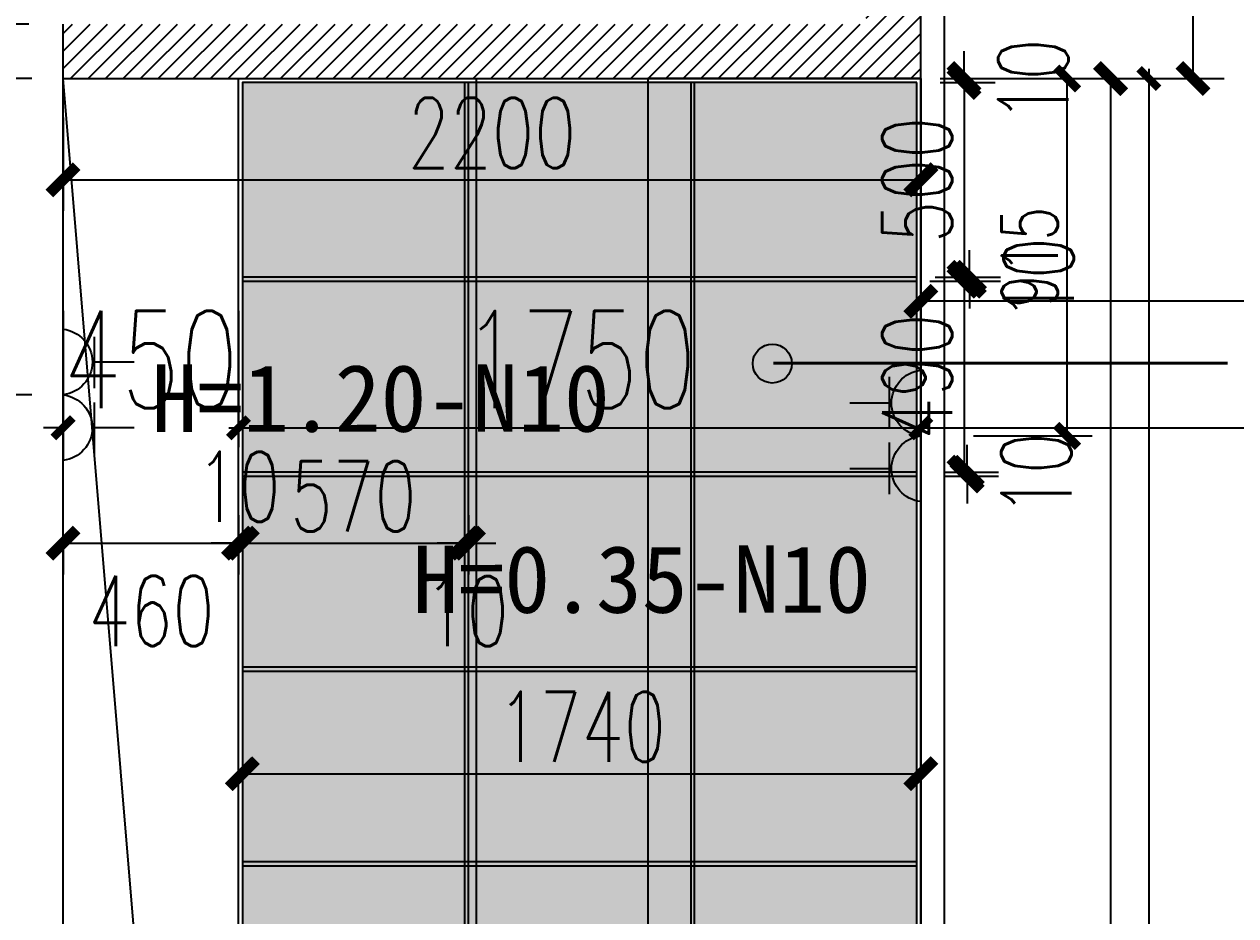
# Model space of a CAD drawing. Header units: millimetres. Extents: x 5625199 to 7433318, y -3316392 to -2552493.
# Drawn here: x 5903090 to 5906197, y -2592157 to -2589870 of the extents above; entities that cross this region are included whole.
import ezdxf

# ---------------------------------------------------------------- set-up
doc = ezdxf.new("R2010")
doc.units = ezdxf.units.MM
doc.header["$PDMODE"] = 35
doc.header["$PDSIZE"] = -10
for name, color, linetype in [('8', 8, 'Continuous'), ('PL-固定家具', 155, 'Continuous'), ('PL-地坪线', 8, 'Continuous'), ('PL-天花', 30, 'Continuous'), ('PL-天花尺寸', 155, 'Continuous'), ('PL-新建墙体', 5, 'Continuous'), ('PL-新建墙体尺寸', 155, 'Continuous'), ('PL-活动家具', 15, 'Continuous'), ('PL-灯具尺寸', 155, 'Continuous'), ('TXT【文字】', 8, 'Continuous'), ('开关', 1, 'Continuous'), ('插座', 1, 'Continuous')]:
    doc.layers.add(name, color=color, linetype=linetype)
doc.styles.add('STYLE2', font='simhei.ttf')
doc.styles.add('标注-尺寸', font='simplex.shx', dxfattribs={"width": 0.7})
doc.dimstyles.new('100', dxfattribs={"dimtxt": 180, "dimasz": 70, "dimexe": 80, "dimexo": 100, "dimgap": 30, "dimtad": 1, "dimdec": 0, "dimrnd": 5, "dimdsep": 46, "dimtxsty": '标注-尺寸', "dimblk": 'ARCHTICK', "dimcen": 0.2, "dimdle": 5, "dimclrd": 8, "dimclre": 8, "dimclrt": 2, "dimadec": 0, "dimazin": 0, "dimtfac": 1, "dimtdec": 0, "dimtmove": 2, "dimatfit": 3, "dimldrblk": 'ccccc', "dimfxl": 300, "dimfxlon": 1, "dimtolj": 1, "dimtzin": 0, "dimarcsym": 0})
doc.dimstyles.new('MS55', dxfattribs={"dimscale": 0, "dimtxt": 5, "dimasz": 1, "dimexe": 1, "dimexo": 0.8, "dimgap": 1, "dimtad": 1, "dimdec": 0, "dimrnd": 5, "dimdsep": 46, "dimtxsty": '标注-尺寸', "dimblk": 'ARCHTICK', "dimcen": 0, "dimdle": 0.5, "dimclrd": 256, "dimclre": 256, "dimclrt": 50, "dimadec": 0, "dimazin": 0, "dimtfac": 1, "dimtdec": 0, "dimtix": 1, "dimtofl": 0, "dimtmove": 2, "dimatfit": 3, "dimldrblk": 'jt2', "dimfxl": 6, "dimfxlon": 1, "dimtvp": 1, "dimtolj": 1, "dimtzin": 0, "dimarcsym": 0})
doc.dimstyles.new('副本 100', dxfattribs={"dimscale": 0.8, "dimtxt": 180, "dimasz": 70, "dimexe": 80, "dimexo": 100, "dimgap": 30, "dimtad": 1, "dimdec": 0, "dimrnd": 5, "dimdsep": 46, "dimtxsty": '标注-尺寸', "dimblk": 'ARCHTICK', "dimcen": 0.2, "dimdle": 5, "dimclrd": 8, "dimclre": 8, "dimclrt": 2, "dimadec": 0, "dimazin": 0, "dimtfac": 1, "dimtdec": 0, "dimtmove": 2, "dimatfit": 3, "dimldrblk": 'ccccc', "dimfxl": 300, "dimfxlon": 1, "dimtolj": 1, "dimtzin": 0, "dimarcsym": 0})

# ---------------------------------------------------------------- blocks, each defined once
blk = doc.blocks.new('_ArchTick')
at = {"color": 0, "linetype": 'ByBlock', "const_width": 0.4}
blk.add_lwpolyline([(-0.5, -0.5), (0.5, 0.5)], dxfattribs=at)
blk = doc.blocks.new('*D31')
at = {"layer": 'Defpoints', "color": 0, "ltscale": 500, "transparency": 16777216}
for p in [(5905389.4, -2587889.4), (5906087.8, -2587889.4), (5905389.6, -2590009.5)]:
    blk.add_point(p, dxfattribs=at)
at = {"layer": 'PL-新建墙体尺寸', "color": 8, "lineweight": -2, "ltscale": 500, "transparency": 16777216}
for p, q in [((5905787.8, -2587889.4), (5906167.8, -2587889.4)), ((5906087.8, -2590014.5), (5906087.8, -2587884.4)), ((5905787.8, -2590009.5), (5906167.8, -2590009.5))]:
    blk.add_line(p, q, dxfattribs=at)
at = {"layer": 'PL-新建墙体尺寸', "color": 8, "linetype": 'ByBlock', "lineweight": -2, "transparency": 16777216, "xscale": 70, "yscale": 70, "zscale": 70}
for p, rotation in [((5906087.8, -2587889.4), 90), ((5906087.8, -2590009.5), 270)]:
    blk.add_blockref('_ArchTick', p, dxfattribs=dict(at, rotation=rotation))
at = {"layer": 'PL-新建墙体尺寸', "color": 2, "ltscale": 500, "transparency": 16777216, "insert": (5905967.8, -2588949.5), "char_height": 180, "attachment_point": 5, "rotation": 90, "style": '标注-尺寸'}
blk.add_mtext('\\A1;2120', dxfattribs=at)
blk = doc.blocks.new('ccccc')
h = blk.add_hatch(color=44)
h.dxf.hatch_style = 1
h.paths.add_polyline_path([(-1.713, -1.115), (-1.349, -1.475), (0, 0), (-1.349, 1.475), (-1.713, 1.115), (-0.424, 0)])
at = {"color": 44}
for p, q in [((-1.349, 1.475), (-1.713, 1.115)), ((0, 0), (-1.349, 1.475)), ((-1.713, 1.115), (-0.424, 0)), ((-0.424, 0), (-5.067, 0)), ((-1.713, -1.115), (-0.424, 0)), ((0, 0), (-1.349, -1.475)), ((-1.349, -1.475), (-1.713, -1.115))]:
    blk.add_line(p, q, dxfattribs=at)
blk = doc.blocks.new('*D76')
at = {"layer": 'Defpoints', "color": 0, "transparency": 16777216}
for p in [(5905339, -2590009.5), (5905339, -2590019.5), (5905500.3, -2590019.5)]:
    blk.add_point(p, dxfattribs=at)
at = {"layer": 'PL-天花尺寸', "color": 8, "lineweight": -2, "ltscale": 500, "transparency": 16777216}
for p, q in [((5905500.3, -2590009.5), (5905500.3, -2589939.5)), ((5905439, -2590009.5), (5905580.3, -2590009.5)), ((5905500.3, -2590004.5), (5905500.3, -2590024.5)), ((5905439, -2590019.5), (5905580.3, -2590019.5)), ((5905500.3, -2590019.5), (5905500.3, -2590089.5))]:
    blk.add_line(p, q, dxfattribs=at)
at = {"layer": 'PL-天花尺寸', "color": 8, "linetype": 'ByBlock', "lineweight": -2, "transparency": 16777216, "xscale": 70, "yscale": 70, "zscale": 70}
for p, rotation in [((5905500.3, -2590009.5), 270), ((5905500.3, -2590019.5), 90)]:
    blk.add_blockref('_ArchTick', p, dxfattribs=dict(at, rotation=rotation))
at = {"layer": 'PL-天花尺寸', "color": 2, "ltscale": 500, "transparency": 16777216, "insert": (5905677.9, -2590014.5), "char_height": 180, "attachment_point": 5, "rotation": 90, "style": '标注-尺寸'}
blk.add_mtext('\\A1;10', dxfattribs=at)
blk = doc.blocks.new('*D77')
at = {"layer": 'Defpoints', "color": 0, "transparency": 16777216}
for p in [(5905339, -2590019.5), (5905326.1, -2590519.5), (5905500.3, -2590519.5)]:
    blk.add_point(p, dxfattribs=at)
at = {"layer": 'PL-天花尺寸', "color": 8, "lineweight": -2, "ltscale": 500, "transparency": 16777216}
for p, q in [((5905439, -2590019.5), (5905580.3, -2590019.5)), ((5905500.3, -2590014.5), (5905500.3, -2590524.5)), ((5905426.1, -2590519.5), (5905580.3, -2590519.5))]:
    blk.add_line(p, q, dxfattribs=at)
at = {"layer": 'PL-天花尺寸', "color": 8, "linetype": 'ByBlock', "lineweight": -2, "transparency": 16777216, "xscale": 70, "yscale": 70, "zscale": 70}
for p, rotation in [((5905500.3, -2590019.5), 90), ((5905500.3, -2590519.5), 270)]:
    blk.add_blockref('_ArchTick', p, dxfattribs=dict(at, rotation=rotation))
at = {"layer": 'PL-天花尺寸', "color": 2, "ltscale": 500, "transparency": 16777216, "insert": (5905380.3, -2590269.5), "char_height": 180, "attachment_point": 5, "rotation": 90, "style": '标注-尺寸'}
blk.add_mtext('\\A1;500', dxfattribs=at)
blk = doc.blocks.new('*D78')
at = {"layer": 'Defpoints', "color": 0, "transparency": 16777216}
for p in [(5905326.1, -2590519.5), (5905326.1, -2590529.5), (5905514.2, -2590529.5)]:
    blk.add_point(p, dxfattribs=at)
at = {"layer": 'PL-天花尺寸', "color": 8, "lineweight": -2, "ltscale": 500, "transparency": 16777216}
for p, q in [((5905514.2, -2590519.5), (5905514.2, -2590449.5)), ((5905426.1, -2590519.5), (5905594.2, -2590519.5)), ((5905426.1, -2590529.5), (5905594.2, -2590529.5)), ((5905514.2, -2590514.5), (5905514.2, -2590534.5)), ((5905514.2, -2590529.5), (5905514.2, -2590599.5))]:
    blk.add_line(p, q, dxfattribs=at)
at = {"layer": 'PL-天花尺寸', "color": 8, "linetype": 'ByBlock', "lineweight": -2, "transparency": 16777216, "xscale": 70, "yscale": 70, "zscale": 70}
for p, rotation in [((5905514.2, -2590519.5), 270), ((5905514.2, -2590529.5), 90)]:
    blk.add_blockref('_ArchTick', p, dxfattribs=dict(at, rotation=rotation))
at = {"layer": 'PL-天花尺寸', "color": 2, "ltscale": 500, "transparency": 16777216, "insert": (5905691.8, -2590524.5), "char_height": 180, "attachment_point": 5, "rotation": 90, "style": '标注-尺寸'}
blk.add_mtext('\\A1;10', dxfattribs=at)
blk = doc.blocks.new('*D79')
at = {"layer": 'Defpoints', "color": 0, "transparency": 16777216}
for p in [(5905312.3, -2590529.5), (5905348.3, -2591019.5), (5905500.3, -2591019.5)]:
    blk.add_point(p, dxfattribs=at)
at = {"layer": 'PL-天花尺寸', "color": 8, "lineweight": -2, "ltscale": 500, "transparency": 16777216}
for p, q in [((5905412.3, -2590529.5), (5905580.3, -2590529.5)), ((5905500.3, -2590524.5), (5905500.3, -2591024.5)), ((5905448.3, -2591019.5), (5905580.3, -2591019.5))]:
    blk.add_line(p, q, dxfattribs=at)
at = {"layer": 'PL-天花尺寸', "color": 8, "linetype": 'ByBlock', "lineweight": -2, "transparency": 16777216, "xscale": 70, "yscale": 70, "zscale": 70}
for p, rotation in [((5905500.3, -2590529.5), 90), ((5905500.3, -2591019.5), 270)]:
    blk.add_blockref('_ArchTick', p, dxfattribs=dict(at, rotation=rotation))
at = {"layer": 'PL-天花尺寸', "color": 2, "ltscale": 500, "transparency": 16777216, "insert": (5905380.3, -2590774.5), "char_height": 180, "attachment_point": 5, "rotation": 90, "style": '标注-尺寸'}
blk.add_mtext('\\A1;490', dxfattribs=at)
blk = doc.blocks.new('*D80')
at = {"layer": 'Defpoints', "color": 0, "transparency": 16777216}
for p in [(5905348.3, -2591019.5), (5905348.3, -2591029.5), (5905508.4, -2591029.5)]:
    blk.add_point(p, dxfattribs=at)
at = {"layer": 'PL-天花尺寸', "color": 8, "lineweight": -2, "ltscale": 500, "transparency": 16777216}
for p, q in [((5905508.4, -2591019.5), (5905508.4, -2590949.5)), ((5905448.3, -2591019.5), (5905588.4, -2591019.5)), ((5905448.3, -2591029.5), (5905588.4, -2591029.5)), ((5905508.4, -2591014.5), (5905508.4, -2591034.5)), ((5905508.4, -2591029.5), (5905508.4, -2591099.5))]:
    blk.add_line(p, q, dxfattribs=at)
at = {"layer": 'PL-天花尺寸', "color": 8, "linetype": 'ByBlock', "lineweight": -2, "transparency": 16777216, "xscale": 70, "yscale": 70, "zscale": 70}
for p, rotation in [((5905508.4, -2591019.5), 270), ((5905508.4, -2591029.5), 90)]:
    blk.add_blockref('_ArchTick', p, dxfattribs=dict(at, rotation=rotation))
at = {"layer": 'PL-天花尺寸', "color": 2, "ltscale": 500, "transparency": 16777216, "insert": (5905686, -2591024.5), "char_height": 180, "attachment_point": 5, "rotation": 90, "style": '标注-尺寸'}
blk.add_mtext('\\A1;10', dxfattribs=at)
blk = doc.blocks.new('*D81')
at = {"layer": 'Defpoints', "color": 0, "transparency": 16777216}
for p in [(5903159.4, -2585199.4), (5902899.7, -2589869.9), (5903201.9, -2589869.9)]:
    blk.add_point(p, dxfattribs=at)
at = {"layer": 'PL-天花尺寸', "color": 8, "lineweight": -2, "ltscale": 500, "transparency": 16777216}
for p, q in [((5903059.4, -2585199.4), (5902819.7, -2585199.4)), ((5902899.7, -2585194.4), (5902899.7, -2589874.9)), ((5903101.9, -2589869.9), (5902819.7, -2589869.9))]:
    blk.add_line(p, q, dxfattribs=at)
at = {"layer": 'PL-天花尺寸', "color": 8, "linetype": 'ByBlock', "lineweight": -2, "transparency": 16777216, "xscale": 70, "yscale": 70, "zscale": 70}
for p, rotation in [((5902899.7, -2585199.4), 90), ((5902899.7, -2589869.9), 270)]:
    blk.add_blockref('_ArchTick', p, dxfattribs=dict(at, rotation=rotation))
at = {"layer": 'PL-天花尺寸', "color": 2, "ltscale": 500, "transparency": 16777216, "insert": (5902779.7, -2587534.7), "char_height": 180, "attachment_point": 5, "rotation": 90, "style": '标注-尺寸'}
blk.add_mtext('\\A1;4670', dxfattribs=at)
blk = doc.blocks.new('*D83')
at = {"layer": 'Defpoints', "color": 0, "transparency": 16777216}
for p in [(5905339, -2590009.5), (5905339, -2598029.5), (5905876.1, -2598029.5)]:
    blk.add_point(p, dxfattribs=at)
at = {"layer": 'PL-天花尺寸', "color": 8, "lineweight": -2, "ltscale": 500, "transparency": 16777216}
for p, q in [((5905576.1, -2590009.5), (5905956.1, -2590009.5)), ((5905876.1, -2590004.5), (5905876.1, -2598034.5)), ((5905576.1, -2598029.5), (5905956.1, -2598029.5))]:
    blk.add_line(p, q, dxfattribs=at)
at = {"layer": 'PL-天花尺寸', "color": 8, "linetype": 'ByBlock', "lineweight": -2, "transparency": 16777216, "xscale": 70, "yscale": 70, "zscale": 70}
for p, rotation in [((5905876.1, -2590009.5), 90), ((5905876.1, -2598029.5), 270)]:
    blk.add_blockref('_ArchTick', p, dxfattribs=dict(at, rotation=rotation))
at = {"layer": 'PL-天花尺寸', "color": 2, "ltscale": 500, "transparency": 16777216, "insert": (5905756.1, -2594019.5), "char_height": 180, "attachment_point": 5, "rotation": 90, "style": '标注-尺寸'}
blk.add_mtext('\\A1;8020', dxfattribs=at)
blk = doc.blocks.new('*D84')
at = {"layer": 'Defpoints', "color": 0, "transparency": 16777216}
for p in [(5903189.4, -2591105.2), (5903649.4, -2591105.2), (5903649.4, -2591201.5)]:
    blk.add_point(p, dxfattribs=at)
at = {"layer": 'PL-天花尺寸', "color": 8, "lineweight": -2, "ltscale": 500, "transparency": 16777216}
for p, q in [((5903184.4, -2591201.5), (5903654.4, -2591201.5)), ((5903189.4, -2591201.5), (5903189.4, -2591281.5)), ((5903649.4, -2591201.5), (5903649.4, -2591281.5))]:
    blk.add_line(p, q, dxfattribs=at)
at = {"layer": 'PL-天花尺寸', "color": 8, "linetype": 'ByBlock', "lineweight": -2, "transparency": 16777216, "xscale": 70, "yscale": 70, "zscale": 70, "rotation": 180}
blk.add_blockref('_ArchTick', (5903189.4, -2591201.5), dxfattribs=at)
at = {"layer": 'PL-天花尺寸', "color": 8, "linetype": 'ByBlock', "lineweight": -2, "transparency": 16777216, "xscale": 70, "yscale": 70, "zscale": 70}
blk.add_blockref('_ArchTick', (5903649.4, -2591201.5), dxfattribs=at)
at = {"layer": 'PL-天花尺寸', "color": 2, "ltscale": 500, "transparency": 16777216, "insert": (5903416.3, -2591375.5), "char_height": 180, "attachment_point": 5, "style": '标注-尺寸'}
blk.add_mtext('\\A1;460', dxfattribs=at)
blk = doc.blocks.new('*D85')
at = {"layer": 'Defpoints', "color": 0, "transparency": 16777216}
for p in [(5903639.4, -2591029.5), (5903649.4, -2591029.5), (5903649.4, -2591201.5)]:
    blk.add_point(p, dxfattribs=at)
at = {"layer": 'PL-天花尺寸', "color": 8, "lineweight": -2, "ltscale": 500, "transparency": 16777216}
for p, q in [((5903639.4, -2591129.5), (5903639.4, -2591281.5)), ((5903649.4, -2591129.5), (5903649.4, -2591281.5)), ((5903639.4, -2591201.5), (5903569.4, -2591201.5)), ((5903634.4, -2591201.5), (5903654.4, -2591201.5)), ((5903649.4, -2591201.5), (5903719.4, -2591201.5))]:
    blk.add_line(p, q, dxfattribs=at)
at = {"layer": 'PL-天花尺寸', "color": 8, "linetype": 'ByBlock', "lineweight": -2, "transparency": 16777216, "xscale": 70, "yscale": 70, "zscale": 70}
blk.add_blockref('_ArchTick', (5903639.4, -2591201.5), dxfattribs=at)
at = {"layer": 'PL-天花尺寸', "color": 8, "linetype": 'ByBlock', "lineweight": -2, "transparency": 16777216, "xscale": 70, "yscale": 70, "zscale": 70, "rotation": 180}
blk.add_blockref('_ArchTick', (5903649.4, -2591201.5), dxfattribs=at)
at = {"layer": 'PL-天花尺寸', "color": 2, "ltscale": 500, "transparency": 16777216, "insert": (5903639.4, -2591056.8), "char_height": 180, "attachment_point": 5, "style": '标注-尺寸'}
blk.add_mtext('\\A1;10', dxfattribs=at)
blk = doc.blocks.new('*D86')
at = {"layer": 'Defpoints', "color": 0, "transparency": 16777216}
for p in [(5903649.4, -2590833.3), (5904219.4, -2591029.5), (5904219.4, -2591201.5)]:
    blk.add_point(p, dxfattribs=at)
at = {"layer": 'PL-天花尺寸', "color": 8, "lineweight": -2, "ltscale": 500, "transparency": 16777216}
for p, q in [((5903649.4, -2590933.3), (5903649.4, -2591281.5)), ((5904219.4, -2591129.5), (5904219.4, -2591281.5)), ((5903644.4, -2591201.5), (5904224.4, -2591201.5))]:
    blk.add_line(p, q, dxfattribs=at)
at = {"layer": 'PL-天花尺寸', "color": 8, "linetype": 'ByBlock', "lineweight": -2, "transparency": 16777216, "xscale": 70, "yscale": 70, "zscale": 70, "rotation": 180}
blk.add_blockref('_ArchTick', (5903649.4, -2591201.5), dxfattribs=at)
at = {"layer": 'PL-天花尺寸', "color": 8, "linetype": 'ByBlock', "lineweight": -2, "transparency": 16777216, "xscale": 70, "yscale": 70, "zscale": 70}
blk.add_blockref('_ArchTick', (5904219.4, -2591201.5), dxfattribs=at)
at = {"layer": 'PL-天花尺寸', "color": 2, "ltscale": 500, "transparency": 16777216, "insert": (5903934.4, -2591081.5), "char_height": 180, "attachment_point": 5, "style": '标注-尺寸'}
blk.add_mtext('\\A1;570', dxfattribs=at)
blk = doc.blocks.new('*D87')
at = {"layer": 'Defpoints', "color": 0, "transparency": 16777216}
for p in [(5904219.4, -2591029.5), (5904229.4, -2591029.5), (5904229.4, -2591201.5)]:
    blk.add_point(p, dxfattribs=at)
at = {"layer": 'PL-天花尺寸', "color": 8, "lineweight": -2, "ltscale": 500, "transparency": 16777216}
for p, q in [((5904219.4, -2591129.5), (5904219.4, -2591281.5)), ((5904229.4, -2591129.5), (5904229.4, -2591281.5)), ((5904219.4, -2591201.5), (5904149.4, -2591201.5)), ((5904214.4, -2591201.5), (5904234.4, -2591201.5)), ((5904229.4, -2591201.5), (5904299.4, -2591201.5))]:
    blk.add_line(p, q, dxfattribs=at)
at = {"layer": 'PL-天花尺寸', "color": 8, "linetype": 'ByBlock', "lineweight": -2, "transparency": 16777216, "xscale": 70, "yscale": 70, "zscale": 70}
blk.add_blockref('_ArchTick', (5904219.4, -2591201.5), dxfattribs=at)
at = {"layer": 'PL-天花尺寸', "color": 8, "linetype": 'ByBlock', "lineweight": -2, "transparency": 16777216, "xscale": 70, "yscale": 70, "zscale": 70, "rotation": 180}
blk.add_blockref('_ArchTick', (5904229.4, -2591201.5), dxfattribs=at)
at = {"layer": 'PL-天花尺寸', "color": 2, "ltscale": 500, "transparency": 16777216, "insert": (5904224.4, -2591376), "char_height": 180, "attachment_point": 5, "style": '标注-尺寸'}
blk.add_mtext('\\A1;10', dxfattribs=at)
blk = doc.blocks.new('*D88')
at = {"layer": 'Defpoints', "color": 0, "transparency": 16777216}
for p in [(5903649.4, -2591019.5), (5905389.6, -2591019.5), (5905389.6, -2591792.9)]:
    blk.add_point(p, dxfattribs=at)
at = {"layer": 'PL-天花尺寸', "color": 8, "lineweight": -2, "ltscale": 500, "transparency": 16777216}
for p, q in [((5903649.4, -2591492.9), (5903649.4, -2591872.9)), ((5905389.6, -2591492.9), (5905389.6, -2591872.9)), ((5903644.4, -2591792.9), (5905394.6, -2591792.9))]:
    blk.add_line(p, q, dxfattribs=at)
at = {"layer": 'PL-天花尺寸', "color": 8, "linetype": 'ByBlock', "lineweight": -2, "transparency": 16777216, "xscale": 70, "yscale": 70, "zscale": 70, "rotation": 180}
blk.add_blockref('_ArchTick', (5903649.4, -2591792.9), dxfattribs=at)
at = {"layer": 'PL-天花尺寸', "color": 8, "linetype": 'ByBlock', "lineweight": -2, "transparency": 16777216, "xscale": 70, "yscale": 70, "zscale": 70}
blk.add_blockref('_ArchTick', (5905389.6, -2591792.9), dxfattribs=at)
at = {"layer": 'PL-天花尺寸', "color": 2, "ltscale": 500, "transparency": 16777216, "insert": (5904519.5, -2591672.9), "char_height": 180, "attachment_point": 5, "style": '标注-尺寸'}
blk.add_mtext('\\A1;1740', dxfattribs=at)
blk = doc.blocks.new('*D150')
at = {"layer": 'Defpoints', "color": 0, "transparency": 16777216}
for p in [(5905389.6, -2590009.5), (5905389.6, -2590581), (5909551.8, -2592089.4)]:
    blk.add_point(p, dxfattribs=at)
at = {"layer": 'PL-灯具尺寸', "color": 8, "lineweight": -2, "ltscale": 500, "transparency": 16777216}
for p, q in [((5905389.6, -2590281), (5905389.6, -2590661)), ((5909551.8, -2590881), (5909551.8, -2590501)), ((5909556.8, -2590581), (5905384.6, -2590581))]:
    blk.add_line(p, q, dxfattribs=at)
at = {"layer": 'PL-灯具尺寸', "color": 8, "linetype": 'ByBlock', "lineweight": -2, "transparency": 16777216, "xscale": 70, "yscale": 70, "zscale": 70, "rotation": 180}
blk.add_blockref('_ArchTick', (5905389.6, -2590581), dxfattribs=at)
at = {"layer": 'PL-灯具尺寸', "color": 8, "linetype": 'ByBlock', "lineweight": -2, "transparency": 16777216, "xscale": 70, "yscale": 70, "zscale": 70}
blk.add_blockref('_ArchTick', (5909551.8, -2590581), dxfattribs=at)
at = {"layer": 'PL-灯具尺寸', "color": 2, "ltscale": 500, "transparency": 16777216, "insert": (5907470.7, -2590461), "char_height": 180, "attachment_point": 5, "style": '标注-尺寸'}
blk.add_mtext('\\A1;4160', dxfattribs=at)
blk = doc.blocks.new('c')
at = {"color": 1}
for p, q in [((788246.7, -244144.4), (788246.7, -243941.4)), ((788369.6, -244135), (788119, -244135)), ((788406.2, -244287), (788087.1, -244287))]:
    blk.add_line(p, q, dxfattribs=at)
blk.add_arc((788246.7, -244305), 160.6, 6.43423, 173.56577, dxfattribs=at)
blk = doc.blocks.new('*D667')
at = {"layer": 'Defpoints', "color": 0, "transparency": 16777216}
for p in [(5903189.4, -2590009.5), (5902976, -2590820.9), (5903189.4, -2590820.9)]:
    blk.add_point(p, dxfattribs=at)
at = {"layer": '插座', "color": 8, "lineweight": -2, "ltscale": 500, "transparency": 16777216}
for p, q in [((5903109.4, -2590009.5), (5902912, -2590009.5)), ((5902976, -2590005.5), (5902976, -2590824.9)), ((5903109.4, -2590820.9), (5902912, -2590820.9))]:
    blk.add_line(p, q, dxfattribs=at)
at = {"layer": '插座', "color": 8, "linetype": 'ByBlock', "lineweight": -2, "transparency": 16777216, "xscale": 56, "yscale": 56, "zscale": 56}
for p, rotation in [((5902976, -2590009.5), 90), ((5902976, -2590820.9), 270)]:
    blk.add_blockref('_ArchTick', p, dxfattribs=dict(at, rotation=rotation))
at = {"layer": '插座', "color": 2, "ltscale": 500, "transparency": 16777216, "insert": (5902880, -2590415.2), "char_height": 144, "attachment_point": 5, "rotation": 90, "style": '标注-尺寸'}
blk.add_mtext('\\A1;810', dxfattribs=at)
blk = doc.blocks.new('*D668')
at = {"layer": 'Defpoints', "color": 0, "transparency": 16777216}
for p in [(5903189.4, -2590820.9), (5902976, -2594276.2), (5903189.4, -2594276.2)]:
    blk.add_point(p, dxfattribs=at)
at = {"layer": '插座', "color": 8, "lineweight": -2, "ltscale": 500, "transparency": 16777216}
for p, q in [((5902976, -2590816.9), (5902976, -2594280.2)), ((5903109.4, -2590820.9), (5902912, -2590820.9)), ((5903109.4, -2594276.2), (5902912, -2594276.2))]:
    blk.add_line(p, q, dxfattribs=at)
at = {"layer": '插座', "color": 8, "linetype": 'ByBlock', "lineweight": -2, "transparency": 16777216, "xscale": 56, "yscale": 56, "zscale": 56}
for p, rotation in [((5902976, -2590820.9), 90), ((5902976, -2594276.2), 270)]:
    blk.add_blockref('_ArchTick', p, dxfattribs=dict(at, rotation=rotation))
at = {"layer": '插座', "color": 2, "ltscale": 500, "transparency": 16777216, "insert": (5902880, -2592548.5), "char_height": 144, "attachment_point": 5, "rotation": 90, "style": '标注-尺寸'}
blk.add_mtext('\\A1;3455', dxfattribs=at)
blk = doc.blocks.new('*D669')
at = {"layer": 'Defpoints', "color": 0, "transparency": 16777216}
for p in [(5905389.6, -2590009.5), (5905764.7, -2590009.5), (5905389.6, -2590926.4)]:
    blk.add_point(p, dxfattribs=at)
at = {"layer": '插座', "color": 8, "lineweight": -2, "ltscale": 500, "transparency": 16777216}
for p, q in [((5905524.7, -2590009.5), (5905828.7, -2590009.5)), ((5905764.7, -2590930.4), (5905764.7, -2590005.5)), ((5905524.7, -2590926.4), (5905828.7, -2590926.4))]:
    blk.add_line(p, q, dxfattribs=at)
at = {"layer": '插座', "color": 8, "linetype": 'ByBlock', "lineweight": -2, "transparency": 16777216, "xscale": 56, "yscale": 56, "zscale": 56}
for p, rotation in [((5905764.7, -2590009.5), 90), ((5905764.7, -2590926.4), 270)]:
    blk.add_blockref('_ArchTick', p, dxfattribs=dict(at, rotation=rotation))
at = {"layer": '插座', "color": 2, "ltscale": 500, "transparency": 16777216, "insert": (5905668.7, -2590468), "char_height": 144, "attachment_point": 5, "rotation": 90, "style": '标注-尺寸'}
blk.add_mtext('\\A1;915', dxfattribs=at)
blk = doc.blocks.new('*D695')
at = {"layer": 'Defpoints', "color": 0, "transparency": 16777216}
for p in [(5903189.4, -2590009.5), (5905389.6, -2590009.6), (5905389.6, -2590269.3)]:
    blk.add_point(p, dxfattribs=at)
at = {"layer": 'PL-新建墙体尺寸', "color": 8, "lineweight": -2, "ltscale": 500, "transparency": 16777216}
for p, q in [((5903189.4, -2590109.5), (5903189.4, -2590349.3)), ((5905389.6, -2590109.6), (5905389.6, -2590349.3)), ((5903184.4, -2590269.3), (5905394.6, -2590269.3))]:
    blk.add_line(p, q, dxfattribs=at)
at = {"layer": 'PL-新建墙体尺寸', "color": 8, "linetype": 'ByBlock', "lineweight": -2, "transparency": 16777216, "xscale": 70, "yscale": 70, "zscale": 70, "rotation": 180}
blk.add_blockref('_ArchTick', (5903189.4, -2590269.3), dxfattribs=at)
at = {"layer": 'PL-新建墙体尺寸', "color": 8, "linetype": 'ByBlock', "lineweight": -2, "transparency": 16777216, "xscale": 70, "yscale": 70, "zscale": 70}
blk.add_blockref('_ArchTick', (5905389.6, -2590269.3), dxfattribs=at)
at = {"layer": 'PL-新建墙体尺寸', "color": 2, "ltscale": 500, "transparency": 16777216, "insert": (5904289.5, -2590149.3), "char_height": 180, "attachment_point": 5, "style": '标注-尺寸'}
blk.add_mtext('\\A1;2200', dxfattribs=at)
blk = doc.blocks.new('*D1164')
at = {"layer": 'Defpoints', "color": 0, "transparency": 16777216}
for p in [(5903189.4, -2590009.5), (5903639.4, -2590009.5), (5903639.4, -2590905.6)]:
    blk.add_point(p, dxfattribs=at)
at = {"layer": 'TXT【文字】', "lineweight": -2, "ltscale": 500, "transparency": 16777216}
for p, q in [((5903189.4, -2590605.6), (5903189.4, -2590955.6)), ((5903639.4, -2590605.6), (5903639.4, -2590955.6)), ((5903189.4, -2590905.6), (5903139.4, -2590905.6)), ((5903639.4, -2590905.6), (5903689.4, -2590905.6))]:
    blk.add_line(p, q, dxfattribs=at)
at = {"layer": 'TXT【文字】', "linetype": 'ByBlock', "lineweight": -2, "transparency": 16777216, "xscale": 50.00000000000001, "yscale": 50.00000000000001, "zscale": 50.00000000000001}
blk.add_blockref('_ArchTick', (5903189.4, -2590905.6), dxfattribs=at)
at = {"layer": 'TXT【文字】', "linetype": 'ByBlock', "lineweight": -2, "transparency": 16777216, "xscale": 50.00000000000001, "yscale": 50.00000000000001, "zscale": 50.00000000000001, "rotation": 180}
blk.add_blockref('_ArchTick', (5903639.4, -2590905.6), dxfattribs=at)
at = {"layer": 'TXT【文字】', "color": 50, "ltscale": 500, "transparency": 16777216, "insert": (5903414.4, -2590730.6), "char_height": 250, "attachment_point": 5, "style": '标注-尺寸'}
blk.add_mtext('\\A1;450', dxfattribs=at)
blk = doc.blocks.new('jt2')
at = {"ltscale": 0.1}
blk.add_line((0, 0), (-1, 0), dxfattribs=at)
at = {"color": 6, "ltscale": 0.1}
blk.add_lwpolyline([(-1.217, 1.261), (-0.717, 1.5), (0.019, 0), (-0.717, -1.5), (-1.217, -1.261), (0, 0), (-1.217, 1.261)], dxfattribs=at)
blk = doc.blocks.new('*D1165')
at = {"layer": 'Defpoints', "color": 0, "transparency": 16777216}
for p in [(5903639.4, -2590009.5), (5905389.6, -2590415.1), (5905389.6, -2590905.6)]:
    blk.add_point(p, dxfattribs=at)
at = {"layer": 'TXT【文字】', "lineweight": -2, "ltscale": 500, "transparency": 16777216}
for p, q in [((5903639.4, -2590605.6), (5903639.4, -2590955.6)), ((5905389.6, -2590605.6), (5905389.6, -2590955.6)), ((5903614.4, -2590905.6), (5905414.6, -2590905.6))]:
    blk.add_line(p, q, dxfattribs=at)
at = {"layer": 'TXT【文字】', "linetype": 'ByBlock', "lineweight": -2, "transparency": 16777216, "xscale": 50.00000000000001, "yscale": 50.00000000000001, "zscale": 50.00000000000001, "rotation": 180}
blk.add_blockref('_ArchTick', (5903639.4, -2590905.6), dxfattribs=at)
at = {"layer": 'TXT【文字】', "linetype": 'ByBlock', "lineweight": -2, "transparency": 16777216, "xscale": 50.00000000000001, "yscale": 50.00000000000001, "zscale": 50.00000000000001}
blk.add_blockref('_ArchTick', (5905389.6, -2590905.6), dxfattribs=at)
at = {"layer": 'TXT【文字】', "color": 50, "ltscale": 500, "transparency": 16777216, "insert": (5904514.5, -2590730.6), "char_height": 250, "attachment_point": 5, "style": '标注-尺寸'}
blk.add_mtext('\\A1;1750', dxfattribs=at)
blk = doc.blocks.new('*D1166')
at = {"layer": 'Defpoints', "color": 0, "transparency": 16777216}
for p in [(5905389.6, -2590415.1), (5908651.8, -2590905.6), (5908651.8, -2591189.4)]:
    blk.add_point(p, dxfattribs=at)
at = {"layer": 'TXT【文字】', "lineweight": -2, "ltscale": 500, "transparency": 16777216}
for p, q in [((5905389.6, -2590605.6), (5905389.6, -2590955.6)), ((5908651.8, -2591149.4), (5908651.8, -2590855.6)), ((5905364.6, -2590905.6), (5908676.8, -2590905.6))]:
    blk.add_line(p, q, dxfattribs=at)
at = {"layer": 'TXT【文字】', "linetype": 'ByBlock', "lineweight": -2, "transparency": 16777216, "xscale": 50.00000000000001, "yscale": 50.00000000000001, "zscale": 50.00000000000001, "rotation": 180}
blk.add_blockref('_ArchTick', (5905389.6, -2590905.6), dxfattribs=at)
at = {"layer": 'TXT【文字】', "linetype": 'ByBlock', "lineweight": -2, "transparency": 16777216, "xscale": 50.00000000000001, "yscale": 50.00000000000001, "zscale": 50.00000000000001}
blk.add_blockref('_ArchTick', (5908651.8, -2590905.6), dxfattribs=at)
at = {"layer": 'TXT【文字】', "color": 50, "ltscale": 500, "transparency": 16777216, "insert": (5907020.7, -2590730.6), "char_height": 250, "attachment_point": 5, "style": '标注-尺寸'}
blk.add_mtext('\\A1;3260', dxfattribs=at)
blk = doc.blocks.new('*D1176')
at = {"layer": 'Defpoints', "color": 0, "transparency": 16777216}
for p in [(5905389.6, -2590009.5), (5905389.6, -2595409.5), (5905974.1, -2595409.5)]:
    blk.add_point(p, dxfattribs=at)
at = {"layer": 'TXT【文字】', "lineweight": -2, "ltscale": 500, "transparency": 16777216}
for p, q in [((5905674.1, -2590009.5), (5906024.1, -2590009.5)), ((5905974.1, -2589984.5), (5905974.1, -2595434.5)), ((5905674.1, -2595409.5), (5906024.1, -2595409.5))]:
    blk.add_line(p, q, dxfattribs=at)
at = {"layer": 'TXT【文字】', "linetype": 'ByBlock', "lineweight": -2, "transparency": 16777216, "xscale": 50.00000000000001, "yscale": 50.00000000000001, "zscale": 50.00000000000001}
for p, rotation in [((5905974.1, -2590009.5), 90), ((5905974.1, -2595409.5), 270)]:
    blk.add_blockref('_ArchTick', p, dxfattribs=dict(at, rotation=rotation))
at = {"layer": 'TXT【文字】', "color": 50, "ltscale": 500, "transparency": 16777216, "insert": (5905799.1, -2592709.5), "char_height": 250, "attachment_point": 5, "rotation": 90, "style": '标注-尺寸'}
blk.add_mtext('\\A1;5400', dxfattribs=at)
blk = doc.blocks.new('*D1219')
at = {"layer": '8', "lineweight": -2, "ltscale": 500, "transparency": 16777216}
for p, q in [((5900044.5, -2598054.5), (5900044.5, -2589844.9)), ((5900344.5, -2589869.9), (5899994.5, -2589869.9)), ((5900344.5, -2598029.5), (5899994.5, -2598029.5))]:
    blk.add_line(p, q, dxfattribs=at)
at = {"layer": 'Defpoints', "color": 0, "transparency": 16777216}
for p in [(5900044.5, -2589869.9), (5903189.4, -2589869.9), (5901108.9, -2598029.5)]:
    blk.add_point(p, dxfattribs=at)
at = {"layer": '8', "linetype": 'ByBlock', "lineweight": -2, "transparency": 16777216, "xscale": 50.00000000000001, "yscale": 50.00000000000001, "zscale": 50.00000000000001}
for p, rotation in [((5900044.5, -2589869.9), 90), ((5900044.5, -2598029.5), 270)]:
    blk.add_blockref('_ArchTick', p, dxfattribs=dict(at, rotation=rotation))
at = {"layer": '8', "color": 50, "ltscale": 500, "transparency": 16777216, "insert": (5899869.5, -2593949.7), "char_height": 250, "attachment_point": 5, "rotation": 90, "style": '标注-尺寸'}
blk.add_mtext('\\A1;8160', dxfattribs=at)
blk = doc.blocks.new('*D1220')
at = {"layer": '8', "lineweight": -2, "ltscale": 500, "transparency": 16777216}
for p, q in [((5900044.5, -2589894.9), (5900044.5, -2584024.3)), ((5900344.5, -2584049.3), (5899994.5, -2584049.3)), ((5900344.5, -2589869.9), (5899994.5, -2589869.9))]:
    blk.add_line(p, q, dxfattribs=at)
at = {"layer": 'Defpoints', "color": 0, "transparency": 16777216}
for p in [(5900044.5, -2584049.3), (5902316, -2584049.3), (5903189.4, -2589869.9)]:
    blk.add_point(p, dxfattribs=at)
at = {"layer": '8', "linetype": 'ByBlock', "lineweight": -2, "transparency": 16777216, "xscale": 50.00000000000001, "yscale": 50.00000000000001, "zscale": 50.00000000000001}
for p, rotation in [((5900044.5, -2584049.3), 90), ((5900044.5, -2589869.9), 270)]:
    blk.add_blockref('_ArchTick', p, dxfattribs=dict(at, rotation=rotation))
at = {"layer": '8', "color": 50, "ltscale": 500, "transparency": 16777216, "insert": (5899869.5, -2586959.6), "char_height": 250, "attachment_point": 5, "rotation": 90, "style": '标注-尺寸'}
blk.add_mtext('\\A1;5820', dxfattribs=at)
blk = doc.blocks.new('*D1223')
at = {"layer": '8', "lineweight": -2, "ltscale": 500, "transparency": 16777216}
for p, q in [((5899562.7, -2580084.3), (5899562.7, -2598054.5)), ((5899862.7, -2580109.3), (5899512.7, -2580109.3)), ((5899862.7, -2598029.5), (5899512.7, -2598029.5))]:
    blk.add_line(p, q, dxfattribs=at)
at = {"layer": 'Defpoints', "color": 0, "transparency": 16777216}
for p in [(5903057.3, -2580109.3), (5899562.7, -2598029.5), (5903639.4, -2598029.5)]:
    blk.add_point(p, dxfattribs=at)
at = {"layer": '8', "linetype": 'ByBlock', "lineweight": -2, "transparency": 16777216, "xscale": 50.00000000000001, "yscale": 50.00000000000001, "zscale": 50.00000000000001}
for p, rotation in [((5899562.7, -2580109.3), 90), ((5899562.7, -2598029.5), 270)]:
    blk.add_blockref('_ArchTick', p, dxfattribs=dict(at, rotation=rotation))
at = {"layer": '8', "color": 50, "ltscale": 500, "transparency": 16777216, "insert": (5899387.7, -2589069.4), "char_height": 250, "attachment_point": 5, "rotation": 90, "style": '标注-尺寸'}
blk.add_mtext('\\A1;17920', dxfattribs=at)
blk = doc.blocks.new('*D1229')
at = {"layer": '8', "lineweight": -2, "ltscale": 500, "transparency": 16777216}
for p, q in [((5903189.4, -2598576), (5903189.4, -2598926)), ((5905389.6, -2598576), (5905389.6, -2598926)), ((5905414.6, -2598876), (5903164.4, -2598876))]:
    blk.add_line(p, q, dxfattribs=at)
at = {"layer": 'Defpoints', "color": 0, "transparency": 16777216}
for p in [(5905389.6, -2590009.5), (5903189.4, -2593775.7), (5903189.4, -2598876)]:
    blk.add_point(p, dxfattribs=at)
at = {"layer": '8', "linetype": 'ByBlock', "lineweight": -2, "transparency": 16777216, "xscale": 50.00000000000001, "yscale": 50.00000000000001, "zscale": 50.00000000000001, "rotation": 180}
blk.add_blockref('_ArchTick', (5903189.4, -2598876), dxfattribs=at)
at = {"layer": '8', "linetype": 'ByBlock', "lineweight": -2, "transparency": 16777216, "xscale": 50.00000000000001, "yscale": 50.00000000000001, "zscale": 50.00000000000001}
blk.add_blockref('_ArchTick', (5905389.6, -2598876), dxfattribs=at)
at = {"layer": '8', "color": 50, "ltscale": 500, "transparency": 16777216, "insert": (5904289.5, -2598701), "char_height": 250, "attachment_point": 5, "style": '标注-尺寸'}
blk.add_mtext('\\A1;2200', dxfattribs=at)
blk = doc.blocks.new('G$CA9BB48B2')
at = {"layer": '开关'}
h = blk.add_hatch(color=256, dxfattribs=at)
h.dxf.hatch_style = 1
h.paths.add_polyline_path([(100, 50, 1), (0, 50, 1)])
blk.add_circle((50, 50), 50, dxfattribs=at)

msp = doc.modelspace()

# ---------------------------------------------------------------- hatches: boundary and pattern name
at = {"layer": 'PL-地坪线', "ltscale": 500}
h = msp.add_hatch(dxfattribs=at)
h.set_pattern_fill('_USER', color=250, scale=1200, angle=90, pattern_type=0)
h.set_pattern_definition([(90, (5919849.4, -2585359.4), (-1200, 7e-14), [])])
h.paths.add_polyline_path([(5927018.95, -2585729.48), (5927018.95, -2585339.42), (5925478.78, -2585339.42), (5925328.78, -2585339.42), (5923168.78, -2585339.42), (5923068.78, -2585339.42), (5923018.78, -2585339.42), (5923018.78, -2585289.42), (5923018.78, -2585189.42), (5923018.78, -2580509.31), (5923018.78, -2580109.31), (5922418.78, -2580109.31), (5921357.27, -2580109.31), (5920757.27, -2580109.31), (5915357.27, -2580109.31), (5914757.27, -2580109.31), (5909357.27, -2580109.31), (5908757.27, -2580109.31), (5905389.39, -2580109.31), (5905389.39, -2583909.31), (5905389.39, -2584049.31), (5905389.39, -2585189.42), (5907850.52, -2585189.42), (5907850.52, -2584589.42), (5908000.52, -2584589.42), (5908600.52, -2584589.42), (5908750.52, -2584589.42), (5908750.52, -2585189.42), (5912854.13, -2585189.42), (5912854.13, -2584589.42), (5913004.13, -2584589.42), (5913004.13, -2585339.42), (5915404.13, -2585339.42), (5915404.13, -2584589.42), (5915554.13, -2584589.42), (5915554.13, -2585189.42), (5919699.42, -2585189.42), (5919699.42, -2584589.42), (5919849.42, -2584589.42), (5919849.42, -2585339.42), (5919849.42, -2585349.42), (5919849.42, -2585359.42), (5919849.42, -2587719.42), (5919849.42, -2587729.42), (5919849.42, -2587739.42), (5919849.42, -2588489.42), (5919699.42, -2588489.42), (5919699.42, -2587889.42), (5915554.13, -2587889.42), (5915554.13, -2588489.42), (5915404.13, -2588489.42), (5915404.13, -2587739.42), (5913004.13, -2587739.42), (5913004.13, -2588489.42), (5912854.13, -2588489.42), (5912854.13, -2587889.42), (5908750.52, -2587889.42), (5908750.52, -2588489.42), (5908600.52, -2588489.42), (5908600.52, -2587739.42), (5908000.52, -2587739.42), (5908000.52, -2588489.42), (5907850.52, -2588489.42), (5907850.52, -2587889.42), (5905389.66, -2587889.42), (5905389.39, -2590009.53), (5903189.37, -2590009.53), (5903189.37, -2598029.48), (5905109.37, -2598029.48), (5907882.09, -2598029.48), (5920336.21, -2598029.48), (5923109.37, -2598029.48), (5925063.95, -2598029.48), (5926523.14, -2598029.48), (5927018.96, -2598029.48), (5927018.94, -2597729.66), (5926984.21, -2595029.85), (5923018.77, -2595029.85), (5923018.77, -2593127.21), (5923152.98, -2593127.21), (5923152.98, -2593687.74), (5923224.03, -2593687.74), (5924124.04, -2593687.74), (5924787.2, -2593687.74), (5924787.2, -2591366.67), (5924124.04, -2591366.67), (5923224.03, -2591366.67), (5923152.98, -2591366.67), (5923152.98, -2591927.2), (5923018.77, -2591927.2), (5923018.77, -2591579.55), (5921718.77, -2591579.55), (5921718.77, -2595029.85), (5921568.77, -2595029.85), (5921568.77, -2591579.55), (5921468.77, -2591579.55), (5921468.77, -2591429.55), (5923018.77, -2591429.55), (5923018.77, -2589809.55), (5927018.95, -2589809.55), (5927018.95, -2586329.48), (5927018.95, -2585774.42)])
h.paths.add_polyline_path([(5906475.65, -2595493.67), (5907291.12, -2595493.67), (5907698.86, -2596199.89), (5907291.12, -2596906.11), (5906475.65, -2596906.11), (5906067.92, -2596199.89)], flags=16)
h.paths.add_polyline_path([(5906533.39, -2595593.67), (5907233.39, -2595593.67), (5907583.39, -2596199.89), (5907233.39, -2596806.11), (5906533.39, -2596806.11), (5906183.39, -2596199.89)], flags=0)
h.paths.add_polyline_path([(5907239.37, -2596199.48, 1), (5906539.37, -2596199.48, 1)], flags=0)
at = {"layer": 'PL-天花'}
h = msp.add_hatch(dxfattribs=at)
h.set_pattern_fill('DOTS', color=250, scale=1000)
h.set_pattern_definition([(0, (4527146.766, -2634014.735), (31.25, 62.5), [0, -62.5])])
h.paths.add_polyline_path([(5905379.39, -2590019.53), (5903649.37, -2590019.53), (5903649.37, -2598019.48), (5905379.39, -2598019.48)])
at = {"layer": 'PL-新建墙体'}
h = msp.add_hatch(dxfattribs=at)
h.set_pattern_fill('ANSI31', color=251, scale=10)
h.set_pattern_definition([(45, (273402.825, -417409.755), (-22.4506403, 22.4506403), [])])
h.paths.add_polyline_path([(5905249.39, -2587889.42), (5905249.39, -2589869.9), (5903189.37, -2589869.9), (5903189.37, -2590009.53), (5905389.58, -2590009.53), (5905389.66, -2587889.42)])

# ---------------------------------------------------------------- linework, layer by layer
at = {"ltscale": 500}
msp.add_line((5903189.37, -2590009.53), (5903189.37, -2589869.9), dxfattribs=at)
at = {"lineweight": 18}
msp.add_line((5905389.58, -2590009.53), (5903189.37, -2590009.53), dxfattribs=at)
msp.add_line((5903189.37, -2598029.48), (5903189.37, -2590009.53))
at = {"layer": 'PL-固定家具', "color": 250}
msp.add_line((5903639.37, -2595409.53), (5903189.37, -2590009.53), dxfattribs=at)
at = {"layer": 'PL-固定家具'}
msp.add_line((5903639.37, -2598029.48), (5903639.37, -2590009.53), dxfattribs=at)
at = {"layer": 'PL-天花', "ltscale": 500}
msp.add_line((5905389.58, -2590009.53), (5905389.58, -2598029.48), dxfattribs=at)
msp.add_lwpolyline([(5905379.39, -2590019.53), (5903649.37, -2590019.53), (5903649.37, -2598019.48), (5905379.39, -2598019.48)], close=True, dxfattribs=at)
at = {"layer": 'PL-天花', "color": 8, "ltscale": 500}
for points in [[(5904229.37, -2590019.53), (5904219.37, -2590019.53), (5904219.37, -2598019.48), (5904229.37, -2598019.48)], [(5904809.37, -2590019.53), (5904799.37, -2590019.53), (5904799.37, -2598019.48), (5904809.37, -2598019.48)], [(5903649.37, -2590529.48), (5905379.37, -2590529.48), (5905379.37, -2590519.48), (5903649.37, -2590519.48)], [(5903649.37, -2591029.48), (5905379.37, -2591029.48), (5905379.37, -2591019.48), (5903649.37, -2591019.48)], [(5903649.37, -2591529.48), (5905379.37, -2591529.48), (5905379.37, -2591519.48), (5903649.37, -2591519.48)], [(5903649.37, -2592029.48), (5905379.37, -2592029.48), (5905379.37, -2592019.48), (5903649.37, -2592019.48)]]:
    msp.add_lwpolyline(points, close=True, dxfattribs=at)
at = {"layer": 'PL-新建墙体'}
for p, q in [((5905389.58, -2590009.53), (5905389.66, -2587889.42)), ((5903189.37, -2590009.53), (5905389.39, -2590009.53))]:
    msp.add_line(p, q, dxfattribs=at)
at = {"layer": 'PL-活动家具'}
msp.add_lwpolyline([(5904689.58, -2590009.53), (5904689.58, -2595409.53), (5905389.58, -2595409.53), (5905389.58, -2590009.53)], close=True, dxfattribs=at)
at = {"layer": '开关', "const_width": 7.95}
msp.add_lwpolyline([(5905011.61, -2590739.67), (5906176.31, -2590739.67)], dxfattribs=at)

# ---------------------------------------------------------------- block references
at = {"layer": '开关'}
msp.add_blockref('G$CA9BB48B2', (5904958.57, -2590790.77), dxfattribs=at)
at = {"layer": '插座', "color": 8, "extrusion": (0, 0, -1), "xscale": 0.5278793143221311, "yscale": 0.5278793143221311, "zscale": -0.5278793143221311}
for p, rotation in [((-6032143.44, -3006835.8), 90.00000000000001), ((-5776435.51, -2174743.06), 270), ((-6032143.44, -3007004.27), 90.00000000000001), ((-5776435.51, -2174911.53), 270)]:
    msp.add_blockref('c', p, dxfattribs=dict(at, rotation=rotation))

# ---------------------------------------------------------------- texts
at = {"layer": '插座', "color": 1, "ltscale": 0.5, "style": 'STYLE2'}
for s, p in [('H=1.20-N10', (5903416.3, -2590915.95)), ('H=0.35-N10', (5904086.16, -2591380.37))]:
    msp.add_text(s, height=172.8, rotation=0.01848, dxfattribs=at).set_placement(p)

# ---------------------------------------------------------------- dimensions: what is measured, and where the dimension line sits
at = {"layer": '8', "color": 8, "ltscale": 500}
for base, p1, p2, picture, middle in [((5899562.67, -2598029.48), (5903057.27, -2580109.31), (5903639.37, -2598029.48), '*D1223', (5899387.67, -2589069.4)), ((5900044.47, -2584049.31), (5903189.37, -2589869.9), (5902316.04, -2584049.31), '*D1220', (5899869.47, -2586959.6)), ((5900044.47, -2589869.9), (5901108.94, -2598029.48), (5903189.37, -2589869.9), '*D1219', (5899869.47, -2593949.69))]:
    dim = msp.add_linear_dim(base=base, p1=p1, p2=p2, angle=90, dimstyle='MS55', override={"dimscale": 50}, dxfattribs=at)
    dim.commit()
    dim.dimension.update_dxf_attribs({"geometry": picture, "text_midpoint": middle})
dim = msp.add_linear_dim(base=(5903189.37, -2598875.98), p1=(5905389.58, -2590009.53), p2=(5903189.37, -2593775.69), dimstyle='MS55', override={"dimscale": 50}, dxfattribs=at)
dim.commit()
dim.dimension.update_dxf_attribs({"geometry": '*D1229', "text_midpoint": (5904289.48, -2598700.98)})
at = {"layer": 'PL-天花尺寸', "ltscale": 500}
for base, p1, p2, picture, middle in [((5902899.66, -2589869.9), (5903159.36, -2585199.42), (5903201.85, -2589869.9), '*D81', (5902779.66, -2587534.66)), ((5905500.35, -2590519.48), (5905338.96, -2590019.53), (5905326.12, -2590519.48), '*D77', (5905380.35, -2590269.5)), ((5905876.09, -2598029.48), (5905338.96, -2590009.53), (5905338.96, -2598029.48), '*D83', (5905756.09, -2594019.51)), ((5905500.35, -2591019.48), (5905312.27, -2590529.48), (5905348.27, -2591019.48), '*D79', (5905380.35, -2590774.48))]:
    dim = msp.add_linear_dim(base=base, p1=p1, p2=p2, angle=90, dimstyle='100', dxfattribs=at)
    dim.commit()
    dim.dimension.update_dxf_attribs({"geometry": picture, "text_midpoint": middle})
for base, p1, p2, picture, middle in [((5905500.35, -2590019.53), (5905338.96, -2590009.53), (5905338.96, -2590019.53), '*D76', (5905677.9, -2590014.53)), ((5905514.2, -2590529.48), (5905326.12, -2590519.48), (5905326.12, -2590529.48), '*D78', (5905691.75, -2590524.48)), ((5905508.44, -2591029.48), (5905348.27, -2591019.48), (5905348.27, -2591029.48), '*D80', (5905685.99, -2591024.48))]:
    dim = msp.add_linear_dim(base=base, p1=p1, p2=p2, angle=90, dimstyle='100', dxfattribs=at)
    dim.commit()
    dim.dimension.update_dxf_attribs({"geometry": picture, "text_midpoint": middle, "dimtype": 160})
for base, p1, p2, picture, middle in [((5904219.37, -2591201.5), (5903649.37, -2590833.32), (5904219.37, -2591029.48), '*D86', (5903934.37, -2591081.5)), ((5905389.58, -2591792.9), (5903649.37, -2591019.48), (5905389.58, -2591019.48), '*D88', (5904519.48, -2591672.9))]:
    dim = msp.add_linear_dim(base=base, p1=p1, p2=p2, dimstyle='100', dxfattribs=at)
    dim.commit()
    dim.dimension.update_dxf_attribs({"geometry": picture, "text_midpoint": middle})
for base, p1, p2, picture, middle in [((5903649.37, -2591201.5), (5903639.37, -2591029.48), (5903649.37, -2591029.48), '*D85', (5903639.37, -2591056.78)), ((5904229.37, -2591201.5), (5904219.37, -2591029.48), (5904229.37, -2591029.48), '*D87', (5904224.37, -2591375.95)), ((5903649.37, -2591201.5), (5903189.37, -2591105.21), (5903649.37, -2591105.21), '*D84', (5903416.29, -2591375.46))]:
    dim = msp.add_linear_dim(base=base, p1=p1, p2=p2, dimstyle='100', dxfattribs=at)
    dim.commit()
    dim.dimension.update_dxf_attribs({"geometry": picture, "text_midpoint": middle, "dimtype": 160})
at = {"layer": 'PL-新建墙体尺寸', "ltscale": 500}
dim = msp.add_linear_dim(base=(5906087.76, -2587889.42), p1=(5905389.58, -2590009.53), p2=(5905389.39, -2587889.42), angle=90, dimstyle='100', dxfattribs=at)
dim.commit()
dim.dimension.update_dxf_attribs({"geometry": '*D31', "text_midpoint": (5905967.76, -2588949.48)})
dim = msp.add_linear_dim(base=(5905389.58, -2590269.33), p1=(5903189.37, -2590009.53), p2=(5905389.58, -2590009.61), dimstyle='100', override={"dimtxsty": '标注-尺寸', "dimldrblk": 'ccccc'}, dxfattribs=at)
dim.commit()
dim.dimension.update_dxf_attribs({"geometry": '*D695', "text_midpoint": (5904289.48, -2590149.33)})
at = {"layer": 'PL-灯具尺寸', "ltscale": 500}
dim = msp.add_linear_dim(base=(5905389.58, -2590581.03), p1=(5909551.78, -2592089.42), p2=(5905389.58, -2590009.53), dimstyle='100', dxfattribs=at)
dim.commit()
dim.dimension.update_dxf_attribs({"geometry": '*D150', "text_midpoint": (5907470.68, -2590461.03)})
at = {"layer": 'TXT【文字】', "color": 8, "ltscale": 500}
dim = msp.add_linear_dim(base=(5905974.05, -2595409.53), p1=(5905389.58, -2590009.53), p2=(5905389.58, -2595409.53), angle=90, dimstyle='MS55', override={"dimscale": 50}, dxfattribs=at)
dim.commit()
dim.dimension.update_dxf_attribs({"geometry": '*D1176', "text_midpoint": (5905799.05, -2592709.53)})
for base, p1, p2, picture, middle in [((5903639.37, -2590905.62), (5903189.37, -2590009.53), (5903639.37, -2590009.53), '*D1164', (5903414.37, -2590730.62)), ((5905389.58, -2590905.62), (5903639.37, -2590009.53), (5905389.58, -2590415.07), '*D1165', (5904514.48, -2590730.62)), ((5908651.78, -2590905.62), (5905389.58, -2590415.07), (5908651.78, -2591189.42), '*D1166', (5907020.68, -2590730.62))]:
    dim = msp.add_linear_dim(base=base, p1=p1, p2=p2, dimstyle='MS55', override={"dimscale": 50}, dxfattribs=at)
    dim.commit()
    dim.dimension.update_dxf_attribs({"geometry": picture, "text_midpoint": middle})
at = {"layer": '插座', "ltscale": 500}
for base, p1, p2, picture, middle in [((5902975.96, -2590820.93), (5903189.37, -2590009.53), (5903189.37, -2590820.93), '*D667', (5902879.96, -2590415.23)), ((5905764.73, -2590009.53), (5905389.58, -2590926.41), (5905389.58, -2590009.53), '*D669', (5905668.73, -2590467.97)), ((5902975.96, -2594276.15), (5903189.37, -2590820.93), (5903189.37, -2594276.15), '*D668', (5902879.96, -2592548.54))]:
    dim = msp.add_linear_dim(base=base, p1=p1, p2=p2, angle=90, dimstyle='副本 100', dxfattribs=at)
    dim.commit()
    dim.dimension.update_dxf_attribs({"geometry": picture, "text_midpoint": middle})

doc.saveas('drawing.dxf')
